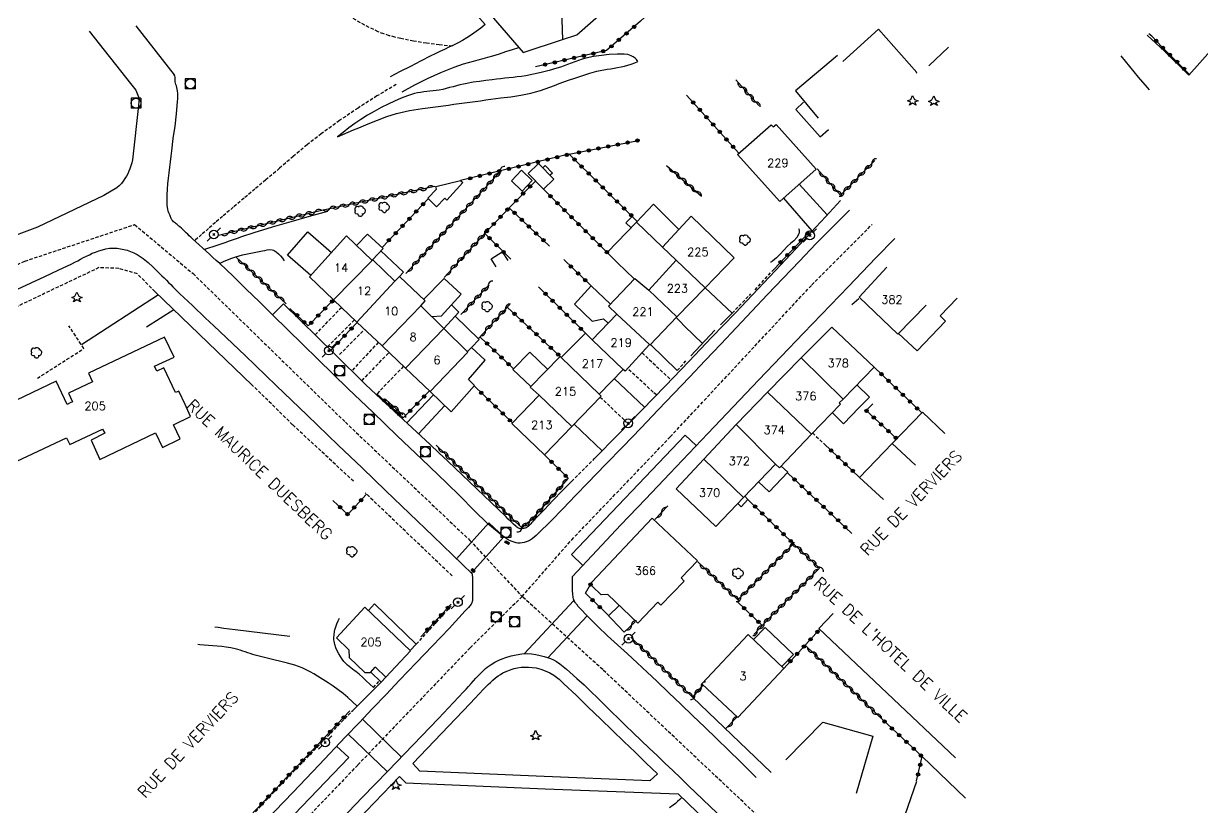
# Model space of a CAD drawing. Header units: millimetres. Extents: x 255999 to 257000, y 144000 to 145001.
# Drawn here: x 256120.5 to 256298.5, y 144764.5 to 144882.8 of the extents above; entities that cross this region are included whole.
import ezdxf
from ezdxf.enums import TextEntityAlignment as Align

# ---------------------------------------------------------------- set-up
doc = ezdxf.new("R2010")
doc.units = ezdxf.units.MM
doc.linetypes.add('DASHED', pattern=[0.75, 0.5, -0.25])
doc.layers.get('0').update_dxf_attribs({"linetype": 'CONTINUOUS'})
for name, color, linetype in [('W0001', 6, 'DASHED'), ('W0006', 2, 'CONTINUOUS'), ('W0008', 7, 'CONTINUOUS'), ('W0014', 7, 'CONTINUOUS'), ('W0017', 7, 'CONTINUOUS'), ('W0020', 2, 'CONTINUOUS'), ('W0021', 2, 'CONTINUOUS'), ('W0070', 7, 'DASHED'), ('W0071', 7, 'CONTINUOUS'), ('W0101', 7, 'CONTINUOUS'), ('W0104', 1, 'CONTINUOUS'), ('W0112', 1, 'DASHED'), ('W0211', 2, 'CONTINUOUS'), ('W0214', 2, 'CONTINUOUS'), ('W0300', 7, 'CONTINUOUS'), ('W0303', 7, 'CONTINUOUS'), ('W0310', 3, 'CONTINUOUS'), ('W0323', 7, 'CONTINUOUS'), ('W0330', 7, 'CONTINUOUS'), ('W0333', 7, 'CONTINUOUS'), ('W0401', 7, 'CONTINUOUS'), ('W0420', 7, 'CONTINUOUS'), ('W0473', 7, 'CONTINUOUS'), ('W0989', 7, 'CONTINUOUS'), ('W0991', 7, 'CONTINUOUS'), ('W1102', 7, 'CONTINUOUS')]:
    doc.layers.add(name, color=color, linetype=linetype)
doc.styles.get("Standard").update_dxf_attribs({"font": 'romans.shx', "width": 0.85})

# ---------------------------------------------------------------- blocks, each defined once
blk = doc.blocks.new('T300')
for p, q in [((-0.8, 0.51), (-0.86, 0.34)), ((-0.86, 0.34), (-0.86, 0.17)), ((-0.86, 0.17), (-0.74, 0.06)), ((-0.69, 0.63), (-0.8, 0.51)), ((-0.8, -0.06), (-0.74, 0.06)), ((-0.74, 0.06), (-0.69, 0.11)), ((-0.57, 0.69), (-0.69, 0.63)), ((-0.46, 0.69), (-0.57, 0.69)), ((-0.29, 0.63), (-0.46, 0.69)), ((-0.29, 0.63), (-0.17, 0.74)), ((-0.23, 0.57), (-0.29, 0.63)), ((-0.17, 0.74), (-0.06, 0.8)), ((-0.06, 0.8), (0.06, 0.8)), ((0.06, 0.8), (0.23, 0.74)), ((0.23, 0.74), (0.34, 0.63)), ((0.34, 0.63), (0.4, 0.51)), ((0.46, 0.46), (0.34, 0.46)), ((0.4, 0.51), (0.4, 0.46)), ((0.57, 0.4), (0.46, 0.46)), ((0.57, 0.4), (0.69, 0.29)), ((0.69, 0.29), (0.74, 0.17)), ((0.74, 0.06), (0.69, -0.17)), ((0.74, 0.17), (0.74, 0.06)), ((-0.8, -0.17), (-0.8, -0.06)), ((-0.8, -0.23), (-0.8, -0.17)), ((-0.74, -0.34), (-0.8, -0.23)), ((-0.69, -0.4), (-0.74, -0.34)), ((-0.51, -0.46), (-0.69, -0.4)), ((-0.4, -0.46), (-0.51, -0.46)), ((-0.4, -0.46), (-0.34, -0.46)), ((-0.34, -0.46), (-0.34, -0.4)), ((-0.34, -0.51), (-0.34, -0.46)), ((-0.29, -0.63), (-0.34, -0.51)), ((-0.17, -0.74), (-0.29, -0.63)), ((-0.06, -0.8), (-0.17, -0.74)), ((0.06, -0.8), (-0.06, -0.8)), ((0.17, -0.74), (0.06, -0.8)), ((0.23, -0.69), (0.17, -0.74)), ((0.29, -0.46), (0.23, -0.46)), ((0.29, -0.63), (0.23, -0.69)), ((0.46, -0.4), (0.29, -0.46)), ((0.34, -0.51), (0.29, -0.63)), ((0.34, -0.51), (0.34, -0.46)), ((0.57, -0.34), (0.46, -0.4)), ((0.63, -0.29), (0.57, -0.34)), ((0.69, -0.17), (0.63, -0.29))]:
    blk.add_line(p, q)
blk = doc.blocks.new('T303')
for p, q in [((-0.77, 0), (-0.28, 0.21)), ((-0.28, -0.21), (-0.77, 0)), ((-0.28, 0.21), (0, 0.83)), ((0, 0.83), (0.28, 0.21)), ((0.28, 0.21), (0.83, 0)), ((0.83, 0), (0.28, -0.21)), ((-0.49, -0.63), (-0.28, -0.21)), ((0, -0.35), (-0.49, -0.63)), ((0.56, -0.63), (0, -0.35)), ((0.28, -0.21), (0.56, -0.63))]:
    blk.add_line(p, q)
blk = doc.blocks.new('T473')
for p, q in [((-0.166667, 0.166667), (0.166667, -0.166667)), ((-0.166667, -0.166667), (0.166667, 0.166667)), ((0.500001, 0.500001), (1.000002, 1.000002)), ((-1.000002, -1.000002), (-0.500001, -0.500001))]:
    blk.add_line(p, q)
blk.add_ellipse((0, 0), major_axis=(0.471405, 0.471405), ratio=1, start_param=5.4977871438, end_param=11.780972451)
blk = doc.blocks.new('T420')
for p, q in [((0.75, 0.75), (-0.75, 0.75)), ((-0.75, 0.75), (-0.75, -0.75)), ((0.75, 0.75), (0.75, -0.75)), ((0.75, -0.75), (-0.75, -0.75))]:
    blk.add_line(p, q)
blk.add_ellipse((0, 0), major_axis=(-0.53, 0.53), ratio=1, start_param=3.926991, end_param=10.210176)
blk = doc.blocks.new('T401')
for p, q in [((-0.3, 0.3), (0, 0.3)), ((-0.3, -0.25), (-0.3, 0.3)), ((-0.3, 0.15), (0, 0.15)), ((-0.3, 0), (0, 0)), ((0, 0.3), (0, -0.25)), ((-0.3, -0.15), (0, -0.15)), ((-0.3, -0.25), (-0.3, -0.3)), ((-0.3, -0.3), (0, -0.3)), ((0, -0.3), (0, -0.25))]:
    blk.add_line(p, q)
blk = doc.blocks.new('t310o')
at = {"color": 0, "linetype": 'Continuous'}
for centre, start, end in [((-0.5, 0.38), 216.8699, 323.1304), ((0.5, -0.37), 36.8699, 143.1303)]:
    blk.add_arc(centre, 0.625, start, end, dxfattribs=at)
blk = doc.blocks.new('t323o')
at = {"color": 0, "linetype": 'Continuous'}
for radius in [0.25, 0.15]:
    blk.add_circle((0, 0), radius, dxfattribs=at)

msp = doc.modelspace()

# ---------------------------------------------------------------- linework, layer by layer
at = {"layer": 'W0001'}
for points in [[(256014, 144796.47), (256037.44, 144807.6), (256065.32, 144820.63), (256091.7, 144833.27), (256120.67, 144846.91), (256137.24, 144852.42)], [(256137.24, 144852.42), (256146.05, 144845.02), (256169.07, 144822.58), (256187.85, 144804.77), (256195.74, 144796.29)], [(256195.74, 144796.29), (256203.23, 144804.86), (256218.11, 144820.38), (256239.48, 144843.31), (256248.6, 144852.45)], [(256195.74, 144796.29), (256187.9, 144788.56), (256170.92, 144770.86), (256156.11, 144755.4), (256138.83, 144736.1), (256114.03, 144710.35), (256091.88, 144687.36), (256079.6, 144677.37), (256072.94, 144671)], [(256233.01, 144761.6), (256231.83, 144762.72), (256207.91, 144785.26), (256195.74, 144796.29)]]:
    msp.add_lwpolyline(points, dxfattribs=at)
at = {"layer": 'W0006'}
msp.add_lwpolyline([(256201.71, 144884.81), (256201.85, 144880.37), (256204.02, 144881.04), (256219.19, 144894.46), (256220.41, 144895.53)], dxfattribs=at)
at = {"layer": 'W0008'}
for points in [[(256130.38, 144881.62), (256136.63, 144873.73), (256137.42, 144872.69), (256137.9, 144871.47), (256137.75, 144869.93), (256136.97, 144862.64), (256136.9, 144862.18), (256136.81, 144861.73), (256136.68, 144861.28), (256136.53, 144860.84), (256136.37, 144860.46), (256136.2, 144860.08), (256135.99, 144859.72), (256135.77, 144859.36), (256135.51, 144858.99), (256135.24, 144858.62), (256134.92, 144858.28), (256134.55, 144857.99), (256132.58, 144856.81), (256122.59, 144852.05), (256119.34, 144850.82)], [(256137.4, 144882.42), (256143.22, 144875.03)], [(256158.05, 144838.8), (256156.08, 144840.75), (256154.1, 144842.69), (256152.1, 144844.62), (256150.08, 144846.53), (256149.57, 144847), (256149.06, 144847.47), (256148.54, 144847.94), (256148.03, 144848.41), (256147.51, 144848.88), (256146.99, 144849.35), (256146.47, 144849.82), (256145.96, 144850.29), (256145.72, 144850.51), (256145.48, 144850.74), (256145.25, 144850.96), (256145.01, 144851.19), (256144.77, 144851.41), (256144.54, 144851.64), (256144.3, 144851.86), (256144.05, 144852.08), (256143.92, 144852.19), (256143.79, 144852.3), (256143.66, 144852.41), (256143.52, 144852.52), (256143.39, 144852.63), (256143.26, 144852.74), (256143.13, 144852.85), (256143, 144852.97), (256142.96, 144853), (256142.93, 144853.04), (256142.89, 144853.08), (256142.86, 144853.12), (256142.8, 144853.23), (256142.75, 144853.35), (256142.7, 144853.47), (256142.66, 144853.58), (256142.54, 144853.87), (256142.42, 144854.17), (256142.31, 144854.46), (256142.24, 144854.77), (256142.16, 144855.31), (256142.13, 144855.85), (256142.13, 144856.39), (256142.15, 144856.92), (256142.19, 144857.76), (256142.25, 144858.59), (256142.33, 144859.42), (256142.43, 144860.25), (256142.53, 144861.08), (256142.64, 144861.9), (256142.74, 144862.73), (256142.84, 144863.56), (256143.07, 144865.42), (256143.34, 144867.28), (256143.57, 144869.15), (256143.73, 144871.02), (256143.74, 144871.42), (256143.75, 144871.81), (256143.74, 144872.2), (256143.71, 144872.6), (256143.66, 144872.85), (256143.61, 144873.1), (256143.54, 144873.34), (256143.45, 144873.58), (256143.39, 144873.76), (256143.37, 144873.94), (256143.36, 144874.12), (256143.36, 144874.3), (256143.36, 144874.48), (256143.34, 144874.67), (256143.3, 144874.85), (256143.22, 144875.03)]]:
    msp.add_lwpolyline(points, dxfattribs=at)
at = {"layer": 'W0014'}
for points in [[(256243.84, 144856.08), (256241.59, 144853.64), (256239.34, 144851.21), (256237.08, 144848.78), (256234.81, 144846.36), (256231.36, 144842.7), (256227.89, 144839.05), (256224.41, 144835.41), (256220.93, 144831.78), (256217.38, 144828.1), (256213.82, 144824.43), (256210.26, 144820.76), (256206.68, 144817.11)], [(256245.2, 144854.59), (256245.2, 144854.59), (256240.08, 144849.5), (256237.63, 144846.92), (256235.17, 144844.34), (256232.81, 144841.85), (256230.45, 144839.36), (256228.09, 144836.87), (256225.74, 144834.38), (256223.39, 144831.89), (256221.03, 144829.4), (256218.67, 144826.91), (256216.3, 144824.44), (256213.65, 144821.69), (256210.99, 144818.94), (256208.32, 144816.21), (256205.65, 144813.47), (256203.8, 144811.53), (256201.96, 144809.58), (256200.09, 144807.65), (256198.15, 144805.79), (256197.87, 144805.52), (256197.58, 144805.26), (256197.27, 144805.01), (256196.94, 144804.8), (256196.65, 144804.65), (256196.36, 144804.53), (256196.05, 144804.44), (256195.73, 144804.38), (256195.43, 144804.35), (256195.12, 144804.36), (256194.82, 144804.4), (256194.52, 144804.47), (256194.07, 144804.64), (256193.64, 144804.87), (256193.24, 144805.13), (256192.85, 144805.41), (256190.57, 144807.27), (256188.45, 144809.31), (256186.4, 144811.42), (256184.32, 144813.47), (256180.6, 144817.01), (256176.89, 144820.55), (256173.18, 144824.09), (256169.47, 144827.64)], [(256203.34, 144799.33), (256207, 144803.22), (256210.67, 144807.1), (256214.35, 144810.98), (256218.03, 144814.85), (256224.76, 144821.91), (256231.5, 144828.97), (256238.25, 144836.02), (256245, 144843.06), (256249.15, 144847.39), (256252.01, 144850.31)], [(256119.55, 144842.67), (256121.6, 144843.62), (256123.66, 144844.58), (256125.71, 144845.55), (256127.76, 144846.52), (256128.2, 144846.74), (256128.64, 144846.97), (256129.08, 144847.2), (256129.51, 144847.44), (256129.95, 144847.67), (256130.4, 144847.88), (256130.85, 144848.09), (256131.31, 144848.27), (256131.83, 144848.46), (256132.36, 144848.62), (256132.89, 144848.75), (256133.44, 144848.84), (256133.73, 144848.87), (256134.02, 144848.88), (256134.31, 144848.87), (256134.6, 144848.85), (256135.11, 144848.78), (256135.62, 144848.68), (256136.12, 144848.55), (256136.62, 144848.38), (256137.12, 144848.16), (256137.6, 144847.9), (256138.06, 144847.61), (256138.51, 144847.3), (256139.27, 144846.69), (256139.98, 144846.04), (256140.67, 144845.36), (256141.36, 144844.69), (256141.7, 144844.36), (256142.03, 144844.03), (256142.36, 144843.7), (256142.69, 144843.36), (256143.02, 144843.03), (256143.35, 144842.69), (256143.68, 144842.36), (256144.02, 144842.03), (256144.66, 144841.41), (256145.31, 144840.8), (256145.95, 144840.19), (256146.61, 144839.58), (256147.26, 144838.97), (256147.91, 144838.36), (256148.56, 144837.75), (256149.2, 144837.13), (256153.91, 144832.64), (256158.62, 144828.15), (256163.31, 144823.64), (256167.99, 144819.12)], [(256140.29, 144842.31), (256154.99, 144828.21)], [(256159.73, 144840.46), (256158.05, 144838.8)], [(256167.42, 144832.94), (256159.73, 144840.46)], [(256169.47, 144827.64), (256158.05, 144838.8)], [(256203.2, 144813.67), (256201.81, 144812.25), (256200.43, 144810.82), (256199.05, 144809.39), (256197.67, 144807.96), (256197.54, 144807.82), (256197.42, 144807.69), (256197.3, 144807.55), (256197.18, 144807.41), (256197.05, 144807.27), (256196.93, 144807.13), (256196.79, 144807), (256196.65, 144806.88), (256196.58, 144806.83), (256196.5, 144806.77), (256196.42, 144806.73), (256196.33, 144806.68), (256196.21, 144806.63), (256196.08, 144806.59), (256195.95, 144806.56), (256195.82, 144806.54), (256195.7, 144806.52), (256195.59, 144806.52), (256195.47, 144806.53), (256195.36, 144806.55), (256195.22, 144806.61), (256195.09, 144806.68), (256194.97, 144806.77), (256194.85, 144806.86), (256194.43, 144807.21), (256194.03, 144807.6), (256193.65, 144807.99), (256193.26, 144808.38), (256192.17, 144809.42), (256191.08, 144810.46), (256189.99, 144811.5), (256188.9, 144812.55), (256187.82, 144813.59), (256186.73, 144814.63), (256185.64, 144815.67), (256184.54, 144816.71), (256183.19, 144817.97), (256181.84, 144819.23), (256180.48, 144820.48), (256179.12, 144821.73), (256177.76, 144822.99), (256176.4, 144824.24), (256175.05, 144825.51), (256173.71, 144826.78), (256172.12, 144828.3), (256170.54, 144829.84), (256168.98, 144831.38), (256167.42, 144832.94)], [(256167.99, 144819.12), (256171.57, 144815.69), (256175.15, 144812.26), (256178.72, 144808.83), (256182.3, 144805.39), (256183.78, 144803.98), (256185.25, 144802.56), (256186.73, 144801.14), (256188.2, 144799.73)], [(256188.2, 144799.73), (256188.23, 144798.94), (256188.24, 144798.15), (256188.25, 144797.36), (256188.26, 144796.57), (256188.26, 144796.38), (256188.26, 144796.18), (256188.25, 144795.99), (256188.24, 144795.8), (256188.24, 144795.72), (256188.23, 144795.64), (256188.22, 144795.57), (256188.2, 144795.49), (256188.17, 144795.4), (256188.14, 144795.31), (256188.1, 144795.23), (256188.05, 144795.14), (256187.85, 144794.87), (256187.63, 144794.61), (256187.39, 144794.37), (256187.15, 144794.12), (256184.71, 144791.48), (256182.23, 144788.86), (256179.74, 144786.26), (256177.25, 144783.65), (256175.21, 144781.51), (256173.16, 144779.37), (256171.12, 144777.24), (256169.06, 144775.1)], [(256231.09, 144768.96), (256228.74, 144771.35), (256226.93, 144773.09), (256225.13, 144774.83), (256223.33, 144776.57), (256221.52, 144778.31), (256219.72, 144780.05), (256217.91, 144781.78), (256216.1, 144783.52), (256214.63, 144784.9), (256213.14, 144786.27), (256211.64, 144787.63), (256210.14, 144788.99), (256208.66, 144790.37), (256207.19, 144791.76), (256205.75, 144793.19), (256204.35, 144794.65), (256204.26, 144794.75), (256204.17, 144794.86), (256204.09, 144794.97), (256204, 144795.08), (256203.92, 144795.17), (256203.84, 144795.27), (256203.76, 144795.36), (256203.7, 144795.47), (256203.62, 144795.63), (256203.56, 144795.79), (256203.51, 144795.96), (256203.47, 144796.13), (256203.4, 144796.67), (256203.37, 144797.21), (256203.36, 144797.76), (256203.35, 144798.29), (256203.34, 144798.55), (256203.33, 144798.81), (256203.33, 144799.07), (256203.34, 144799.33)], [(256211.17, 144790.91), (256208.37, 144793.82)], [(256171.61, 144765.95), (256175.46, 144769.92), (256179.29, 144773.91), (256183.1, 144777.9), (256186.91, 144781.91), (256187.29, 144782.32), (256187.66, 144782.73), (256188.03, 144783.15), (256188.4, 144783.57), (256188.77, 144783.98), (256189.15, 144784.39), (256189.55, 144784.79), (256189.95, 144785.17), (256190.21, 144785.41), (256190.48, 144785.63), (256190.77, 144785.85), (256191.06, 144786.05), (256191.6, 144786.36), (256192.15, 144786.64), (256192.71, 144786.89), (256193.3, 144787.1), (256194.08, 144787.33), (256194.87, 144787.51), (256195.68, 144787.63), (256196.49, 144787.67), (256197.15, 144787.63), (256197.81, 144787.53), (256198.45, 144787.39), (256199.09, 144787.22), (256199.56, 144787.08), (256200.02, 144786.92), (256200.47, 144786.73), (256200.91, 144786.5), (256201.45, 144786.15), (256201.96, 144785.75), (256202.45, 144785.33), (256202.94, 144784.9), (256204.02, 144783.94), (256205.09, 144782.95), (256206.14, 144781.94), (256207.18, 144780.93), (256208.21, 144779.9), (256209.25, 144778.88), (256210.28, 144777.86), (256211.33, 144776.85), (256212.52, 144775.71), (256213.72, 144774.57), (256214.91, 144773.43), (256216.11, 144772.3), (256217.3, 144771.16), (256218.5, 144770.02), (256219.69, 144768.88), (256220.89, 144767.74), (256225.21, 144763.61)], [(256179.24, 144771.11), (256181.4, 144773.37), (256183.57, 144775.64), (256185.74, 144777.9), (256187.91, 144780.17), (256188.58, 144780.88), (256189.25, 144781.59), (256189.92, 144782.3), (256190.62, 144782.99), (256190.98, 144783.34), (256191.34, 144783.68), (256191.72, 144784.01), (256192.12, 144784.31), (256192.47, 144784.54), (256192.83, 144784.75), (256193.2, 144784.93), (256193.58, 144785.1), (256194.07, 144785.27), (256194.56, 144785.42), (256195.07, 144785.54), (256195.58, 144785.61), (256196.15, 144785.65), (256196.71, 144785.65), (256197.28, 144785.6), (256197.84, 144785.51), (256198.55, 144785.32), (256199.24, 144785.08), (256199.91, 144784.77), (256200.55, 144784.42), (256200.95, 144784.13), (256201.32, 144783.81), (256201.67, 144783.46), (256202.02, 144783.13), (256203.9, 144781.38), (256205.74, 144779.6), (256207.58, 144777.81), (256209.42, 144776.03), (256211.11, 144774.4), (256212.8, 144772.78), (256214.48, 144771.15), (256216.17, 144769.52)], [(256174.47, 144783.35), (256170.16, 144779.1)], [(256233.35, 144769.75), (256221.46, 144781.11)], [(256169.06, 144775.1), (256165.09, 144770.91), (256161.11, 144766.72), (256157.12, 144762.54), (256153.12, 144758.36), (256150.98, 144756.13), (256148.84, 144753.91), (256146.69, 144751.69), (256144.54, 144749.47)], [(256216.17, 144769.52), (256215.02, 144768.49), (256197.85, 144769.18), (256180.32, 144769.95), (256179.24, 144771.11)], [(256157.03, 144748.05), (256159.57, 144750.72), (256162.11, 144753.39), (256164.66, 144756.06), (256167.2, 144758.72), (256169.7, 144761.32), (256172.2, 144763.92), (256174.7, 144766.52), (256177.21, 144769.12)], [(256177.21, 144769.12), (256178.17, 144768.19), (256199.21, 144767.25), (256219.33, 144766.49)], [(256167.44, 144761.61), (256171.61, 144765.95)], [(256219.33, 144766.49), (256227.93, 144758.22), (256232.18, 144754.08)]]:
    msp.add_lwpolyline(points, dxfattribs=at)
at = {"layer": 'W0017'}
for points in [[(256290.14, 144881.02), (256292.72, 144878.6), (256296.43, 144874.99), (256302.2, 144881.45)], [(256286.12, 144877.87), (256287.43, 144876.27), (256288.76, 144874.68), (256290.1, 144873.11), (256290.4, 144872.77)], [(256237.59, 144858.51), (256241.8, 144853.89)], [(256239.54, 144851.46), (256235.24, 144856.42)], [(256166.38, 144854.4), (256163.58, 144853.65), (256160.8, 144852.86), (256158.02, 144852.04), (256155.25, 144851.19), (256154.62, 144850.98), (256153.99, 144850.77), (256153.37, 144850.56), (256152.74, 144850.34), (256152.12, 144850.12), (256151.5, 144849.9), (256150.87, 144849.68), (256150.25, 144849.47), (256149.63, 144849.26), (256149.02, 144849.05), (256148.41, 144848.84), (256147.79, 144848.64)], [(256150.07, 144846.54), (256150.66, 144846.84), (256151.27, 144847.1), (256151.89, 144847.34), (256152.52, 144847.55), (256153.51, 144847.84), (256154.52, 144848.06), (256155.54, 144848.26), (256156.56, 144848.44), (256156.91, 144848.51), (256157.27, 144848.59), (256157.64, 144848.64), (256158.02, 144848.62), (256158.18, 144848.58), (256158.33, 144848.51), (256158.47, 144848.42), (256158.6, 144848.33), (256158.95, 144848.03), (256159.27, 144847.71), (256159.56, 144847.35), (256159.82, 144846.97)], [(256140.82, 144841.8), (256129.22, 144834.26)], [(256143.14, 144839.58), (256139.02, 144836.95)], [(256214.2, 144824.85), (256209.65, 144829.18)], [(256182.38, 144826.72), (256178.29, 144822.47)], [(256180.08, 144820.84), (256184.05, 144825.11)], [(256207.82, 144818.28), (256203.58, 144822.3)], [(256208.79, 144793.39), (256210.38, 144794.95)], [(256173.28, 144782.55), (256172.76, 144783.07), (256172.22, 144783.58), (256171.68, 144784.07), (256171.13, 144784.56), (256170.88, 144784.76), (256170.63, 144784.96), (256170.38, 144785.15), (256170.12, 144785.33), (256169.86, 144785.52), (256169.61, 144785.72), (256169.37, 144785.93), (256169.14, 144786.16), (256168.84, 144786.5), (256168.56, 144786.86), (256168.3, 144787.23), (256168.07, 144787.63), (256167.83, 144788.08), (256167.62, 144788.56), (256167.46, 144789.05), (256167.35, 144789.56), (256167.33, 144789.77), (256167.32, 144789.99), (256167.32, 144790.21), (256167.34, 144790.42), (256167.36, 144790.64), (256167.39, 144790.85), (256167.43, 144791.06), (256167.48, 144791.27), (256167.61, 144791.73), (256167.77, 144792.18), (256167.96, 144792.61), (256168.18, 144793.03)], [(256149.36, 144791.72), (256149.86, 144791.65), (256150.71, 144791.52), (256151.57, 144791.4), (256152.42, 144791.29), (256154.48, 144791.04), (256156.55, 144790.8), (256158.61, 144790.56), (256160.67, 144790.33)], [(256149.71, 144788.8), (256147.08, 144789.02), (256146.79, 144789.04)], [(256170.82, 144779.75), (256170.14, 144780.4), (256169.44, 144781.03), (256168.72, 144781.64), (256167.97, 144782.22), (256167.22, 144782.77), (256166.45, 144783.28), (256165.67, 144783.78), (256164.87, 144784.26), (256164.3, 144784.6), (256163.73, 144784.93), (256163.15, 144785.25), (256162.54, 144785.53), (256162, 144785.74), (256161.44, 144785.92), (256160.87, 144786.08), (256160.31, 144786.24), (256159.7, 144786.4), (256159.09, 144786.55), (256158.48, 144786.7), (256157.87, 144786.84), (256157.26, 144786.98), (256156.65, 144787.12), (256156.05, 144787.28), (256155.44, 144787.44), (256155.06, 144787.55), (256154.69, 144787.67), (256154.31, 144787.8), (256153.94, 144787.93), (256153.57, 144788.06), (256153.19, 144788.18), (256152.81, 144788.29), (256152.43, 144788.39), (256151.76, 144788.53), (256151.08, 144788.65), (256150.4, 144788.74), (256149.71, 144788.8)], [(256262.71, 144765.88), (256256.14, 144772.13)]]:
    msp.add_lwpolyline(points, dxfattribs=at)
at = {"layer": 'W0020'}
for points in [[(256188.08, 144799.85), (256192.96, 144805.31), (256190.72, 144807.41), (256185.84, 144802)], [(256203.57, 144795.69), (256196.04, 144787.66)], [(256199.62, 144787.06), (256205.57, 144793.4)], [(256177.48, 144772.08), (256171.62, 144777.78)], [(256169.46, 144775.52), (256175.38, 144769.88)]]:
    msp.add_lwpolyline(points, dxfattribs=at)
at = {"layer": 'W0021'}
for points in [[(256204.9, 144800.98), (256203.2, 144802.64), (256220.38, 144820.62), (256222.03, 144819.07)], [(256142.14, 144746.35), (256143.64, 144744.96), (256169.59, 144772), (256167.74, 144773.72)]]:
    msp.add_lwpolyline(points, dxfattribs=at)
at = {"layer": 'W0070'}
for points in [[(256185.21, 144879.34), (256183.24, 144879.53), (256181.29, 144879.79), (256179.34, 144880.12), (256177.41, 144880.51), (256176.54, 144880.71), (256175.68, 144880.93), (256174.84, 144881.2), (256174.01, 144881.52), (256171.97, 144882.51), (256170.01, 144883.65)], [(256176.73, 144873.56), (256173.83, 144871.83), (256170.97, 144870.01), (256168.17, 144868.11), (256165.42, 144866.13), (256163.27, 144864.46), (256161.18, 144862.7), (256159.12, 144860.91), (256157.04, 144859.15), (256155.41, 144857.78), (256153.77, 144856.41), (256152.13, 144855.03), (256150.51, 144853.65), (256149.44, 144852.74), (256148.39, 144851.83), (256147.34, 144850.91), (256146.29, 144849.99)]]:
    msp.add_lwpolyline(points, dxfattribs=at)
at = {"layer": 'W0071'}
for points in [[(256190.14, 144882.62), (256189.49, 144882.07), (256188.81, 144881.54), (256188.12, 144881.05), (256187.4, 144880.59), (256186.74, 144880.2), (256186.07, 144879.84), (256185.39, 144879.5), (256184.7, 144879.18), (256184.01, 144878.86), (256183.32, 144878.54), (256182.63, 144878.21), (256181.95, 144877.88), (256180.41, 144877.09), (256178.87, 144876.3), (256177.33, 144875.51), (256175.8, 144874.7)], [(256177.64, 144872.45), (256179.54, 144873.5), (256181.48, 144874.48), (256183.46, 144875.37), (256185.47, 144876.19), (256186.19, 144876.45), (256186.91, 144876.68), (256187.65, 144876.89), (256188.38, 144877.09), (256189.12, 144877.29), (256189.85, 144877.48), (256190.58, 144877.69), (256191.31, 144877.9), (256192.31, 144878.21), (256193.3, 144878.52), (256194.29, 144878.84), (256195.27, 144879.16)], [(256219.85, 144765.98), (256219.54, 144765.66), (256219.22, 144765.36), (256218.88, 144765.06), (256218.53, 144764.79), (256217.98, 144764.39)]]:
    msp.add_lwpolyline(points, dxfattribs=at)
at = {"layer": 'W0101'}
for points in [[(256249.55, 144881.91), (256244.17, 144877.02)], [(256255.25, 144875.29), (256255.33, 144875.36), (256249.55, 144881.91)], [(256257.13, 144876.39), (256260.13, 144879.2)], [(256243.34, 144877.92), (256237, 144872.59), (256240.43, 144868.47)], [(256216.94, 144849.03), (256221.28, 144853.68), (256227.74, 144847.41)], [(256173.09, 144847.02), (256169.25, 144850.72), (256163.64, 144844.56), (256167.27, 144841.07)], [(256219, 144847.05), (256216.94, 144849.03)], [(256227.74, 144847.41), (256223.37, 144842.89)], [(256176.54, 144843.87), (256173.19, 144847.12), (256173.09, 144847.02)], [(256214.86, 144842.5), (256219, 144847.05)], [(256246.62, 144841.48), (256250.82, 144845.97)], [(256180.43, 144840.18), (256180.44, 144840.18), (256181.1, 144840.89), (256177.21, 144844.61), (256176.54, 144843.87)], [(256210.04, 144838.92), (256208.8, 144840.11), (256212.75, 144844.3), (256214.86, 144842.5)], [(256223.37, 144842.89), (256219.11, 144838.5), (256219.1, 144838.5)], [(256167.27, 144841.07), (256170.78, 144837.71)], [(256183.93, 144836.74), (256180.43, 144840.18)], [(256246.62, 144841.48), (256252.45, 144835.86), (256256.73, 144840.28)], [(256206.32, 144835.02), (256210.04, 144838.92)], [(256219.1, 144838.5), (256215.04, 144834.24), (256214.99, 144834.3)], [(256170.78, 144837.71), (256174.59, 144834.11)], [(256178.16, 144830.73), (256181.86, 144827.23), (256187.57, 144833.16), (256183.93, 144836.74)], [(256242.52, 144836.95), (256237.9, 144832.29), (256237.9, 144832.29)], [(256242.52, 144836.95), (256248.91, 144830.91), (256244.2, 144826.09)], [(256115.12, 144814.69), (256126.95, 144820.22), (256127.43, 144819.22), (256132.41, 144821.57), (256132.76, 144820.95), (256130.67, 144819.9), (256132, 144816.97), (256140.39, 144820.98), (256141.43, 144818.76), (256144.11, 144820.07), (256143.12, 144822.21), (256145.68, 144823.45), (256144.87, 144825.27), (256143.93, 144827.3), (256143.4, 144827.06), (256141.64, 144830.78), (256140.6, 144830.29), (256140.23, 144831.06), (256143.2, 144832.41), (256141.77, 144835.42), (256130.26, 144830.02), (256130.89, 144828.7), (256127.26, 144826.98), (256127.87, 144825.69), (256127.51, 144825.5), (256127.06, 144825.28), (256125.37, 144828.78), (256112, 144822.39)], [(256201.64, 144832.37), (256205.3, 144836.04), (256206.32, 144835.02)], [(256174.59, 144834.11), (256178.16, 144830.73)], [(256214.99, 144834.3), (256211.28, 144830.31), (256211, 144830.57)], [(256198.31, 144826.7), (256196.98, 144827.89), (256201.48, 144832.53), (256201.64, 144832.37)], [(256237.9, 144832.29), (256232.78, 144827.14), (256232.78, 144827.14)], [(256211, 144830.57), (256207.36, 144826.81)], [(256203.27, 144821.97), (256199.13, 144817.67), (256194.2, 144822.38), (256198.31, 144826.7)], [(256207.36, 144826.81), (256207.66, 144826.54), (256203.27, 144821.97)], [(256232.78, 144827.14), (256232.78, 144827.14), (256228.06, 144822.23)], [(256244.2, 144826.09), (256243.62, 144825.52), (256243.8, 144825.33), (256239.43, 144820.79)], [(256228.06, 144822.23), (256228.05, 144822.23), (256228.06, 144822.23), (256223.2, 144817.04)], [(256239.43, 144820.79), (256234.63, 144815.72), (256234.02, 144816.28)], [(256223.2, 144817.04), (256223.2, 144817.04), (256223.2, 144817.04), (256219, 144812.56)], [(256234.02, 144816.28), (256229.18, 144811.24)], [(256229.18, 144811.24), (256224.98, 144806.86), (256219, 144812.56)], [(256215.37, 144808.14), (256206.28, 144798.45)], [(256215.37, 144808.14), (256222.22, 144801.69), (256219.74, 144799.1), (256220.22, 144798.59), (256216.68, 144794.99), (256216.23, 144795.44), (256213.2, 144792.27), (256208.68, 144796.58), (256207.69, 144796.54), (256206.32, 144797.85), (256206.28, 144798.45)], [(256178.89, 144788.08), (256172.01, 144794.7), (256167.71, 144790.06), (256169.58, 144788.23), (256169.61, 144787.1), (256172, 144784.82), (256172.86, 144784.85), (256173.58, 144785.63), (256173.59, 144785.64), (256175.15, 144784.14)], [(256178.89, 144788.08), (256175.15, 144784.14)], [(256235.54, 144771.66), (256241.17, 144777.33), (256248.7, 144775.21), (256246.2, 144766.59)]]:
    msp.add_lwpolyline(points, dxfattribs=at)
for points in [[(256234.09, 144867.54), (256240.14, 144860.78), (256234.67, 144855.92), (256228.28, 144863.01), (256233.33, 144867.49), (256233.66, 144867.16)], [(256235.24, 144785.43), (256228.3, 144778.02), (256222.88, 144783.1), (256229.89, 144790.56)]]:
    msp.add_lwpolyline(points, close=True, dxfattribs=at)
at = {"layer": 'W0104'}
for points in [[(256238.22, 144870.89), (256237.07, 144869.81), (256240.74, 144865.66), (256241.98, 144866.78)], [(256198.89, 144860.97), (256199.24, 144861.32), (256200.31, 144860.2), (256199.97, 144859.86)], [(256219.42, 144851.69), (256215.56, 144855.49), (256213.03, 144852.79), (256216.94, 144849.03)], [(256213.03, 144852.79), (256208.59, 144848.22), (256210.17, 144846.67), (256212.67, 144844.21)], [(256212.38, 144853.65), (256211.42, 144852.68), (256212.21, 144851.94)], [(256212.38, 144853.65), (256213.12, 144852.89)], [(256163.82, 144844.76), (256160.33, 144847.82), (256163.4, 144851.34), (256166.95, 144848.19)], [(256174.75, 144848.82), (256172.38, 144850.99), (256170.76, 144849.27)], [(256174.75, 144848.82), (256173.15, 144847.09)], [(256174.42, 144848.46), (256177.81, 144845.23), (256177.21, 144844.61)], [(256191.85, 144846.03), (256191.07, 144847.27), (256192.74, 144848.32), (256193.58, 144846.98)], [(256180.86, 144841.12), (256183.98, 144844.29), (256186.54, 144841.9), (256183.53, 144838.61), (256182.15, 144838.49)], [(256209.07, 144840.39), (256206.18, 144843.17), (256203.63, 144840.42), (256206.32, 144837.84), (256208.05, 144838.18), (256208.74, 144837.55)], [(256183.93, 144836.74), (256186.2, 144839.2), (256185.07, 144840.3)], [(256252.56, 144835.97), (256255.37, 144833.36), (256259.67, 144837.83), (256258.85, 144838.64), (256261.42, 144841.3)], [(256185.63, 144838.58), (256189.26, 144835.08), (256188.09, 144833.88)], [(256174.59, 144834.11), (256174.59, 144834.11)], [(256181.86, 144827.23), (256185.03, 144824.18), (256188.54, 144828.13), (256187.63, 144829.05), (256190.17, 144831.97), (256188.09, 144833.88), (256187.48, 144833.25)], [(256197.07, 144827.99), (256194.32, 144830.57), (256196.91, 144833.18), (256199.6, 144830.59)], [(256242.57, 144824.05), (256244.29, 144822.36), (256246.63, 144824.82), (256246.64, 144824.82), (256248.21, 144826.39), (256246.28, 144828.23)], [(256256.19, 144824.1), (256251.62, 144819.38)], [(256256.19, 144824.1), (256259.58, 144820.88)], [(256250.31, 144810.93), (256246.69, 144814.25), (256251.62, 144819.38), (256255.14, 144816.12)], [(256234.86, 144815.96), (256235.86, 144815.05), (256233.07, 144812.09), (256231.45, 144813.6)], [(256229.36, 144811.42), (256229.83, 144810.91), (256228.82, 144809.84), (256228.29, 144810.31)], [(256173.47, 144795.18), (256172.55, 144794.18)], [(256173.47, 144795.18), (256179.77, 144789.08), (256178.84, 144788.13)], [(256242.69, 144793.71), (256240.57, 144791.49), (256261.17, 144771.96)], [(256232.43, 144791.61), (256230.66, 144789.82)], [(256232.43, 144791.61), (256236.72, 144787.52), (256234.95, 144785.71)], [(256172.88, 144784.87), (256174.47, 144783.35), (256175.15, 144784.14)], [(256251.83, 144758.29), (256255.35, 144768.43)]]:
    msp.add_lwpolyline(points, dxfattribs=at)
for points in [[(256198.22, 144861.66), (256200.52, 144859.29), (256198.95, 144857.75), (256196.64, 144860.12), (256198.22, 144861.66)], [(256195.64, 144860.63), (256197.28, 144859.07), (256195.77, 144857.47), (256194.12, 144859.03)], [(256186.78, 144858.77), (256184.38, 144856.12), (256184.09, 144856.41), (256182.8, 144855.11), (256181.49, 144856.39), (256182.82, 144857.76), (256182.72, 144858.19), (256186.46, 144859.05)]]:
    msp.add_lwpolyline(points, close=True, dxfattribs=at)
at = {"layer": 'W0112'}
for points in [[(256140.29, 144842.31), (256137.66, 144844.98), (256134.84, 144845.8), (256131.83, 144845.92), (256112.52, 144836.74), (256084.97, 144823.73), (256063.76, 144813.73), (256048.9, 144806.53), (256040.13, 144802.51), (256014, 144790.16)], [(256230.91, 144842.55), (256233.73, 144845.65)], [(256227.44, 144839.05), (256230.29, 144841.96)], [(256164.51, 144835.79), (256168.47, 144839.93)], [(256122.55, 144829.23), (256129.57, 144833.72), (256127.31, 144837.16)], [(256170.43, 144838.04), (256166.36, 144833.97)], [(256168.19, 144832.8), (256171.95, 144836.61)], [(256174.03, 144834.65), (256170.04, 144830.37)], [(256171.57, 144828.87), (256175.64, 144833.11)], [(256213.86, 144833.08), (256218.21, 144828.98)], [(256219.17, 144830.39), (256220.47, 144831.84)], [(256177.84, 144831.03), (256173.83, 144826.89)], [(256215.53, 144827.15), (256211.64, 144830.71)], [(256161.09, 144822.22), (256154.99, 144828.21)], [(256207.53, 144826.4), (256211.52, 144822.57)], [(256216.01, 144826.71), (256215.53, 144827.15)], [(256170.29, 144813.68), (256161.09, 144822.22)], [(256239.6, 144820.97), (256241.31, 144819.37)], [(256203.2, 144813.67), (256206.68, 144817.11)], [(256185.17, 144799.41), (256172.03, 144811.95)], [(256179.77, 144789.08), (256185.03, 144794.85)], [(256173.28, 144782.55), (256174.22, 144783.59)], [(256158.01, 144766.53), (256170.16, 144779.1)], [(256148.33, 144756.12), (256158.01, 144766.53)]]:
    msp.add_lwpolyline(points, dxfattribs=at)
at = {"layer": 'W0211'}
for points in [[(256213.24, 144877.04), (256213.03, 144877.31), (256212.79, 144877.55), (256212.52, 144877.75), (256212.22, 144877.9), (256211.7, 144878.07), (256211.16, 144878.13), (256210.62, 144878.14), (256210.1, 144878.13), (256208.9, 144878.08), (256207.71, 144877.96), (256206.53, 144877.77), (256205.36, 144877.52), (256204.8, 144877.37), (256204.24, 144877.2), (256203.7, 144877), (256203.15, 144876.79), (256202.62, 144876.58), (256202.08, 144876.37), (256201.53, 144876.18), (256200.98, 144876.01), (256199.81, 144875.68), (256198.64, 144875.39), (256197.46, 144875.12), (256196.28, 144874.89), (256195.65, 144874.79), (256195.02, 144874.7), (256194.39, 144874.63), (256193.75, 144874.56), (256193.12, 144874.5), (256192.49, 144874.43), (256191.86, 144874.36), (256191.23, 144874.28), (256190.27, 144874.16), (256189.32, 144874.03), (256188.37, 144873.89), (256187.42, 144873.72), (256186.89, 144873.61), (256186.36, 144873.49), (256185.84, 144873.36), (256185.32, 144873.22), (256184.8, 144873.09), (256184.28, 144872.96), (256183.75, 144872.83), (256183.23, 144872.73), (256182.76, 144872.65), (256182.29, 144872.59), (256181.82, 144872.53), (256181.36, 144872.49), (256180.89, 144872.43), (256180.42, 144872.37), (256179.95, 144872.29), (256179.49, 144872.18), (256178.46, 144871.86), (256177.46, 144871.48), (256176.48, 144871.05), (256175.51, 144870.59), (256174.45, 144870.07), (256173.42, 144869.5), (256172.4, 144868.91), (256171.4, 144868.28), (256170.49, 144867.66), (256169.6, 144867.02), (256168.73, 144866.34), (256167.89, 144865.64)], [(256237.5, 144851.82), (256237.57, 144851.63), (256237.6, 144851.44), (256237.6, 144851.24), (256237.55, 144851.05), (256237.23, 144850.46), (256236.76, 144849.97), (256236.25, 144849.55), (256235.79, 144849.14), (256235.26, 144848.56), (256234.73, 144847.96), (256234.16, 144847.4), (256233.54, 144846.89), (256233.47, 144846.85), (256233.4, 144846.81), (256233.32, 144846.77), (256233.24, 144846.75)]]:
    msp.add_lwpolyline(points, dxfattribs=at)
at = {"layer": 'W0214'}
msp.add_lwpolyline([(256167.89, 144865.64), (256168.69, 144866), (256169.49, 144866.36), (256170.3, 144866.7), (256171.11, 144867.03), (256172.51, 144867.61), (256173.91, 144868.19), (256175.33, 144868.74), (256176.78, 144869.18), (256178.72, 144869.62), (256180.69, 144869.93), (256182.67, 144870.18), (256184.64, 144870.45), (256185.44, 144870.57), (256186.24, 144870.69), (256187.04, 144870.8), (256187.84, 144870.91), (256188.64, 144871.01), (256189.44, 144871.12), (256190.24, 144871.23), (256191.04, 144871.35), (256192.54, 144871.54), (256194.05, 144871.72), (256195.55, 144871.93), (256197.04, 144872.23), (256197.77, 144872.43), (256198.5, 144872.65), (256199.21, 144872.9), (256199.93, 144873.16), (256200.63, 144873.43), (256201.34, 144873.69), (256202.05, 144873.95), (256202.77, 144874.2), (256203.83, 144874.56), (256204.89, 144874.93), (256205.96, 144875.28), (256207.04, 144875.58), (256207.55, 144875.69), (256208.07, 144875.79), (256208.6, 144875.87), (256209.12, 144875.95), (256209.64, 144876.02), (256210.16, 144876.11), (256210.68, 144876.21), (256211.2, 144876.33), (256211.72, 144876.48), (256212.23, 144876.65), (256212.74, 144876.83), (256213.24, 144877.04)], dxfattribs=at)
at = {"layer": 'W0310'}
for points in [[(256231.49, 144870.4), (256228, 144874.25)], [(256249.02, 144862.11), (256243.81, 144856.88), (256240.3, 144860.81)], [(256178.18, 144845.02), (256192.53, 144860.52)], [(256217.55, 144861.35), (256222.82, 144856.72)], [(256182.54, 144858.17), (256165.23, 144854.52)], [(256165.23, 144854.52), (256149.89, 144850.76)], [(256190.09, 144851.09), (256183.95, 144844.46)], [(256152.52, 144847.55), (256160.11, 144840.45)], [(256190.79, 144843.33), (256186.47, 144838.86)], [(256189.19, 144835.29), (256193.89, 144840.38)], [(256246.56, 144841.23), (256245.53, 144840.29)], [(256177.73, 144823.73), (256175.22, 144825.96)], [(256202.69, 144814.14), (256197.1, 144807.81), (256195.68, 144806.66), (256182.76, 144819.14)], [(256217.75, 144810), (256215.79, 144807.91)], [(256230.75, 144790.57), (256233.04, 144793.01), (256240.65, 144800.59), (256236.73, 144804.26), (256228.33, 144795.79), (256222.25, 144801.55)], [(256211.17, 144790.91), (256212.83, 144792.45)], [(256223.04, 144782.92), (256221.46, 144781.11), (256212.16, 144790.14)], [(256238.47, 144788.93), (256249.39, 144778.44)], [(256226.47, 144776.32), (256228.12, 144778.01)]]:
    msp.add_lwpolyline(points, dxfattribs=at)
at = {"layer": 'W0323'}
for points in [[(256222.61, 144891.51), (256213.63, 144883.1), (256208.49, 144878.68), (256197.75, 144876.24)], [(256296.52, 144875.09), (256292.33, 144879.24), (256290.84, 144880.84), (256290.39, 144881.2)], [(256228.48, 144863.19), (256220.57, 144871.97)], [(256202.85, 144863.03), (256213.5, 144865.16)], [(256212.38, 144853.65), (256202.85, 144863.03), (256186.46, 144859.05)], [(256193.8, 144854.96), (256197.75, 144858.98)], [(256181.57, 144856.31), (256174.6, 144848.96)], [(256208.59, 144848.22), (256198.95, 144857.75)], [(256194.02, 144847.2), (256190.09, 144851.09), (256193.8, 144854.96), (256199.89, 144849.15)], [(256233.73, 144845.65), (256238.92, 144851.14)], [(256202.02, 144847.13), (256206.18, 144843.17)], [(256205.3, 144836.04), (256198.22, 144843.04)], [(256167.27, 144841.07), (256163.43, 144837.12), (256160.68, 144839.78)], [(256193.51, 144839.97), (256201.48, 144832.53)], [(256170.86, 144837.63), (256166.86, 144833.48)], [(256189.37, 144835.49), (256194.42, 144830.67)], [(256256.09, 144823.99), (256248.91, 144830.91)], [(256194.3, 144822.48), (256188.51, 144828.09)], [(256177.8, 144823.24), (256173.83, 144826.89)], [(256177.8, 144823.24), (256181.77, 144827.31)], [(256252.31, 144820.09), (256247.7, 144824.36), (256248.7, 144825.39)], [(256241.31, 144819.37), (256246.69, 144814.25)], [(256199.13, 144817.67), (256202.69, 144814.14)], [(256235.8, 144814.98), (256245.54, 144805.82)], [(256172.26, 144811.72), (256169.42, 144808.69), (256167.17, 144810.78)], [(256229.83, 144810.91), (256236.73, 144804.26)], [(256240.65, 144800.59), (256240.66, 144800.58)], [(256205.32, 144796.8), (256206.28, 144798.45)], [(256205.32, 144796.8), (256208.37, 144793.82)], [(256228.16, 144795.57), (256232, 144791.91)], [(256185.04, 144795.13), (256180.43, 144790.2)], [(256235.24, 144785.43), (256240.71, 144791.35)], [(256169.73, 144779.03), (256148.13, 144756.32)], [(256255.3, 144768.46), (256256.14, 144772.13), (256249.39, 144778.44)]]:
    msp.add_lwpolyline(points, dxfattribs=at)
at = {"layer": 'W0330'}
for points in [[(256227.44, 144839.05), (256223.37, 144842.89)], [(256222.97, 144834.5), (256220.31, 144837.03), (256219.57, 144837.85), (256219.02, 144838.41)], [(256219.17, 144830.39), (256215.13, 144834.33)]]:
    msp.add_lwpolyline(points, dxfattribs=at)
at = {"layer": 'W0333'}
for points in [[(256190.14, 144882.62), (256186.15, 144887.19)], [(256190.09, 144885.1), (256195.27, 144879.16), (256195.9, 144878.4), (256201.85, 144880.37)], [(256225.71, 144837.28), (256227.44, 144839.05)], [(256221.23, 144832.63), (256224.82, 144836.48)]]:
    msp.add_lwpolyline(points, dxfattribs=at)
at = {"layer": 'W1102'}
for points in [[(256173.09, 144847.02), (256167.27, 144841.07)], [(256219, 144847.05), (256223.37, 144842.89)], [(256176.54, 144843.87), (256170.78, 144837.71)], [(256219.1, 144838.5), (256214.86, 144842.5)], [(256180.43, 144840.18), (256174.59, 144834.11)], [(256210.04, 144838.92), (256214.99, 144834.3)], [(256178.16, 144830.73), (256183.93, 144836.74)], [(256206.32, 144835.02), (256211, 144830.57)], [(256201.64, 144832.37), (256207.36, 144826.81)], [(256237.9, 144832.29), (256244.2, 144826.09)], [(256198.31, 144826.7), (256203.27, 144821.97)], [(256232.78, 144827.14), (256239.43, 144820.79)], [(256228.06, 144822.23), (256234.02, 144816.28)], [(256229.18, 144811.24), (256223.2, 144817.04)]]:
    msp.add_lwpolyline(points, dxfattribs=at)

# ---------------------------------------------------------------- block references
at = {"layer": 'W0300'}
for p in [(256171.33, 144854.45), (256174.95, 144855.01), (256229.42, 144850.08), (256190.5, 144840.03), (256122.45, 144833.07), (256170.07, 144803.05), (256228.38, 144799.75)]:
    msp.add_blockref('T300', p, dxfattribs=at)
at = {"layer": 'W0303'}
for p in [(256254.7, 144871.09), (256257.89, 144871.02), (256128.51, 144841.41), (256197.77, 144775.28), (256176.66, 144767.81)]:
    msp.add_blockref('T303', p, dxfattribs=at)
at = {"layer": 'W0310'}
for p, rotation in [((256229, 144873.14), 132.1716905310861), ((256230.01, 144872.03), 132.1716905310861), ((256231.02, 144870.92), 132.1716905310861), ((256247.5, 144860.59), 225.1317394410174), ((256248.56, 144861.65), 225.1317394410174), ((256191.42, 144859.33), 47.2109238627217), ((256192.44, 144860.43), 47.2109238627217), ((256218.68, 144860.36), 318.6595832084226), ((256219.81, 144859.37), 318.6595832084226), ((256241.3, 144859.69), 131.7553778587282), ((256246.44, 144859.52), 225.1317394410174), ((256179.9, 144857.61), 191.9070065665871), ((256181.37, 144857.92), 191.9070065665871), ((256189.39, 144857.12), 47.2109238627217), ((256190.41, 144858.22), 47.2109238627217), ((256220.93, 144858.38), 318.6595832084226), ((256222.06, 144857.39), 318.6595832084226), ((256242.3, 144858.58), 131.7553778587282), ((256243.3, 144857.46), 131.7553778587282), ((256244.33, 144857.4), 225.1317394410174), ((256245.38, 144858.46), 225.1317394410174), ((256171.1, 144855.75), 191.9070065665871), ((256172.56, 144856.06), 191.9070065665871), ((256174.03, 144856.37), 191.9070065665871), ((256175.5, 144856.68), 191.9070065665871), ((256176.97, 144856.99), 191.9070065665871), ((256178.44, 144857.3), 191.9070065665871), ((256188.37, 144856.02), 47.2109238627217), ((256163.01, 144853.97), 193.75538836896), ((256164.46, 144854.33), 193.75538836896), ((256166.69, 144854.83), 191.9070065665871), ((256168.16, 144855.13), 191.9070065665871), ((256169.63, 144855.44), 191.9070065665871), ((256186.33, 144853.82), 47.2109238627217), ((256187.35, 144854.92), 47.2109238627217), ((256155.72, 144852.19), 193.75538836896), ((256157.18, 144852.55), 193.75538836896), ((256158.64, 144852.9), 193.75538836896), ((256160.09, 144853.26), 193.75538836896), ((256161.55, 144853.62), 193.75538836896), ((256184.29, 144851.62), 47.2109238627217), ((256185.31, 144852.72), 47.2109238627217), ((256151.35, 144851.12), 193.75538836896), ((256152.81, 144851.48), 193.75538836896), ((256154.27, 144851.83), 193.75538836896), ((256183.27, 144850.52), 47.2109238627217), ((256189.05, 144849.97), 227.190524854044), ((256190.07, 144851.07), 227.190524854044), ((256181.23, 144848.32), 47.2109238627217), ((256182.25, 144849.42), 47.2109238627217), ((256188.03, 144848.87), 227.190524854044), ((256153.61, 144846.53), 316.9171997387084), ((256180.22, 144847.22), 47.2109238627217), ((256185.99, 144846.67), 227.190524854044), ((256187.01, 144847.77), 227.190524854044), ((256154.71, 144845.51), 316.9171997387084), ((256179.2, 144846.12), 47.2109238627217), ((256184.97, 144845.57), 227.190524854044), ((256155.8, 144844.48), 316.9171997387084), ((256156.9, 144843.46), 316.9171997387084), ((256190.64, 144843.18), 226.0801938575548), ((256157.99, 144842.43), 316.9171997387084), ((256159.09, 144841.41), 316.9171997387084), ((256188.55, 144841.02), 226.0801938575548), ((256189.6, 144842.1), 226.0801938575548), ((256187.51, 144839.94), 226.0801938575548), ((256193.26, 144839.7), 47.24897964737313), ((256191.22, 144837.5), 47.24897964737313), ((256192.24, 144838.6), 47.24897964737313), ((256190.21, 144836.4), 47.24897964737313), ((256176.34, 144824.97), 138.4372398485905), ((256177.46, 144823.97), 138.4372398485905), ((256183.84, 144818.1), 136.0084892886649), ((256184.92, 144817.05), 136.0084892886649), ((256186, 144816.01), 136.0084892886649), ((256187.08, 144814.97), 136.0084892886649), ((256188.16, 144813.93), 136.0084892886649), ((256189.24, 144812.89), 136.0084892886649), ((256201.88, 144813.22), 228.5185804738659), ((256190.32, 144811.84), 136.0084892886649), ((256191.4, 144810.8), 136.0084892886649), ((256199.89, 144810.97), 228.5185804738659), ((256200.89, 144812.09), 228.5185804738659), ((256192.47, 144809.76), 136.0084892886649), ((256198.9, 144809.85), 228.5185804738659), ((256216.81, 144809), 226.8757980559804), ((256193.55, 144808.72), 136.0084892886649), ((256194.63, 144807.68), 136.0084892886649), ((256196.88, 144807.63), 218.9350775546084), ((256197.91, 144808.72), 228.5185804738659), ((256195.71, 144806.69), 218.9350775546084), ((256236.17, 144803.69), 225.2071618351614), ((256237.24, 144803.78), 136.8563675176149), ((256235.11, 144802.63), 225.2071618351614), ((256238.34, 144802.75), 136.8563675176149), ((256223.34, 144800.52), 136.5447565174732), ((256233, 144800.5), 225.2071618351614), ((256234.06, 144801.57), 225.2071618351614), ((256239.43, 144801.73), 136.8563675176149), ((256240.53, 144800.7), 136.8563675176149), ((256224.43, 144799.49), 136.5447565174732), ((256225.52, 144798.45), 136.5447565174732), ((256230.89, 144798.37), 225.2071618351614), ((256231.94, 144799.44), 225.2071618351614), ((256238.64, 144798.59), 44.87548516647037), ((256239.71, 144799.65), 44.87548516647037), ((256226.61, 144797.42), 136.5447565174732), ((256229.83, 144797.31), 225.2071618351614), ((256236.52, 144796.47), 44.87548516647037), ((256237.58, 144797.53), 44.87548516647037), ((256227.7, 144796.39), 136.5447565174732), ((256228.77, 144796.24), 225.2071618351614), ((256235.45, 144795.41), 44.87548516647037), ((256233.33, 144793.3), 44.87548516647037), ((256234.39, 144794.36), 44.87548516647037), ((256212.27, 144791.93), 42.95459151107551), ((256231.26, 144791.12), 46.75550372855236), ((256232.29, 144792.21), 46.75550372855236), ((256213.23, 144789.1), 135.8214445591256), ((256214.31, 144788.05), 135.8214445591256), ((256239.56, 144787.89), 316.1268706680806), ((256215.38, 144787.01), 135.8214445591256), ((256216.46, 144785.96), 135.8214445591256), ((256240.64, 144786.85), 316.1268706680806), ((256241.72, 144785.81), 316.1268706680806), ((256217.54, 144784.92), 135.8214445591256), ((256242.8, 144784.77), 316.1268706680806), ((256218.61, 144783.87), 135.8214445591256), ((256219.69, 144782.83), 135.8214445591256), ((256222.79, 144782.64), 229.0784185167539), ((256243.88, 144783.73), 316.1268706680806), ((256244.96, 144782.69), 316.1268706680806), ((256220.76, 144781.78), 135.8214445591256), ((256221.81, 144781.5), 229.0784185167539), ((256246.04, 144781.65), 316.1268706680806), ((256247.12, 144780.61), 316.1268706680806), ((256248.21, 144779.57), 316.1268706680806), ((256227.52, 144777.39), 45.65262154123351), ((256249.29, 144778.53), 316.1268706680806)]:
    msp.add_blockref('t310o', p, dxfattribs=dict(at, rotation=rotation))
at = {"layer": 'W0323'}
for p, rotation in [((256211.51, 144881.28), 220.7242704052384), ((256212.65, 144882.26), 220.7242704052384), ((256209.24, 144879.32), 220.7242704052384), ((256210.37, 144880.3), 220.7242704052384), ((256291.47, 144880.17), 133.1488092698409), ((256292.5, 144879.08), 135.1579905992115), ((256202.13, 144877.24), 192.8157860002559), ((256203.6, 144877.57), 192.8157860002559), ((256205.06, 144877.9), 192.8157860002559), ((256206.52, 144878.23), 192.8157860002559), ((256207.99, 144878.57), 192.8157860002559), ((256293.56, 144878.02), 135.1579905992115), ((256199.21, 144876.57), 192.8157860002559), ((256200.67, 144876.9), 192.8157860002559), ((256294.63, 144876.97), 135.1579905992115), ((256295.69, 144875.91), 135.1579905992115), ((256221.58, 144870.86), 131.9929766224525), ((256222.58, 144869.74), 131.9929766224525), ((256223.58, 144868.63), 131.9929766224525), ((256224.59, 144867.51), 131.9929766224525), ((256225.59, 144866.4), 131.9929766224525), ((256211.68, 144864.79), 11.29958130716513), ((256213.15, 144865.09), 11.29958130716513), ((256226.59, 144865.28), 131.9929766224525), ((256202.49, 144862.94), 193.649099017426), ((256204.32, 144863.32), 11.29958130716513), ((256205.8, 144863.62), 11.29958130716513), ((256207.27, 144863.91), 11.29958130716513), ((256208.74, 144864.21), 11.29958130716513), ((256210.21, 144864.5), 11.29958130716513), ((256227.6, 144864.17), 131.9929766224525), ((256195.21, 144861.17), 193.649099017426), ((256196.66, 144861.53), 193.649099017426), ((256198.12, 144861.88), 193.649099017426), ((256199.58, 144862.23), 193.649099017426), ((256201.04, 144862.59), 193.649099017426), ((256203.66, 144862.24), 135.4364846386931), ((256204.73, 144861.18), 135.4364846386931), ((256187.92, 144859.4), 193.649099017426), ((256189.38, 144859.76), 193.649099017426), ((256190.83, 144860.11), 193.649099017426), ((256192.29, 144860.46), 193.649099017426), ((256193.75, 144860.82), 193.649099017426), ((256205.8, 144860.13), 135.4364846386931), ((256196.95, 144858.17), 45.45272281316475), ((256206.86, 144859.08), 135.4364846386931), ((256207.93, 144858.03), 135.4364846386931), ((256194.85, 144856.03), 45.45272281316475), ((256195.9, 144857.1), 45.45272281316475), ((256200.01, 144856.7), 135.3196175806956), ((256209, 144856.97), 135.4364846386931), ((256210.07, 144855.92), 135.4364846386931), ((256179.76, 144854.4), 226.5323776684728), ((256180.79, 144855.49), 226.5323776684728), ((256193.53, 144854.68), 46.24717119166215), ((256194.6, 144854.19), 316.4003004286405), ((256201.08, 144855.64), 135.3196175806956), ((256202.14, 144854.59), 135.3196175806956), ((256211.14, 144854.87), 135.4364846386931), ((256177.7, 144852.23), 226.5323776684728), ((256178.73, 144853.31), 226.5323776684728), ((256191.45, 144852.51), 46.24717119166215), ((256192.49, 144853.6), 46.24717119166215), ((256195.69, 144853.16), 316.4003004286405), ((256203.21, 144853.53), 135.3196175806956), ((256204.28, 144852.48), 135.3196175806956), ((256212.21, 144853.82), 135.4364846386931), ((256176.67, 144851.14), 226.5323776684728), ((256190.42, 144851.43), 46.24717119166215), ((256190.82, 144850.37), 135.3048122616826), ((256196.78, 144852.12), 316.4003004286405), ((256197.86, 144851.09), 316.4003004286405), ((256205.34, 144851.42), 135.3196175806956), ((256206.41, 144850.37), 135.3196175806956), ((256238.88, 144851.1), 46.61912384644025), ((256175.63, 144850.05), 226.5323776684728), ((256191.88, 144849.31), 135.3048122616826), ((256198.95, 144850.05), 316.4003004286405), ((256207.48, 144849.32), 135.3196175806956), ((256236.82, 144848.92), 46.61912384644025), ((256237.85, 144850.01), 46.61912384644025), ((256192.95, 144848.26), 135.3048122616826), ((256208.54, 144848.26), 135.3196175806956), ((256235.79, 144847.83), 46.61912384644025), ((256203.11, 144846.09), 316.4003004286361), ((256204.2, 144845.06), 316.4003004286361), ((256234.76, 144846.74), 46.61912384644025), ((256205.28, 144844.02), 316.4003004286361), ((256199.29, 144841.99), 135.3048122616308), ((256165.99, 144839.76), 225.8083783411273), ((256167.04, 144840.83), 225.8083783411273), ((256200.35, 144840.93), 135.3048122616308), ((256201.42, 144839.88), 135.3048122616308), ((256161.76, 144838.74), 135.974612296857), ((256164.95, 144838.68), 225.8083783411273), ((256194.61, 144838.95), 316.9513695211651), ((256195.7, 144837.92), 316.9513695211651), ((256202.48, 144838.82), 135.3048122616308), ((256162.84, 144837.69), 135.974612296857), ((256163.9, 144837.61), 225.8083783411273), ((256169.99, 144836.72), 225.9976917295045), ((256196.8, 144836.9), 316.9513695211651), ((256203.55, 144837.77), 135.3048122616308), ((256204.62, 144836.71), 135.3048122616308), ((256167.9, 144834.56), 225.9976917295045), ((256168.94, 144835.64), 225.9976917295045), ((256190.46, 144834.46), 316.3465221425595), ((256197.9, 144835.88), 316.9513695211651), ((256198.99, 144834.85), 316.9513695211651), ((256191.54, 144833.42), 316.3465221425595), ((256200.09, 144833.83), 316.9513695211651), ((256201.19, 144832.8), 316.9513695211651), ((256192.63, 144832.38), 316.3465221425595), ((256193.71, 144831.35), 316.3465221425595), ((256249.99, 144829.87), 136.0691152407642), ((256251.07, 144828.83), 136.0691152407642), ((256252.15, 144827.79), 136.0691152407642), ((256174.94, 144825.88), 137.364389114939), ((256180.94, 144826.46), 45.74831630487721), ((256189.58, 144827.05), 135.9497334020566), ((256190.66, 144826), 135.9497334020566), ((256253.23, 144826.75), 136.0691152407642), ((256254.31, 144825.71), 136.0691152407642), ((256176.04, 144824.86), 137.364389114939), ((256177.14, 144823.85), 137.364389114939), ((256178.85, 144824.31), 45.74831630487721), ((256179.9, 144825.39), 45.74831630487721), ((256191.74, 144824.96), 135.9497334020566), ((256192.82, 144823.92), 135.9497334020566), ((256247.75, 144824.31), 137.2075585345142), ((256255.39, 144824.67), 136.0691152407642), ((256193.9, 144822.88), 135.9497334020566), ((256248.85, 144823.29), 137.2075585345142), ((256249.95, 144822.27), 137.2075585345142), ((256251.05, 144821.26), 137.2075585345142), ((256252.15, 144820.24), 137.2075585345142), ((256242.4, 144818.34), 316.434413186198), ((256200.19, 144816.61), 315.2340566791722), ((256243.48, 144817.31), 316.434413186198), ((256201.26, 144815.56), 315.2340566791722), ((256244.57, 144816.27), 316.434413186198), ((256245.66, 144815.24), 316.434413186198), ((256202.32, 144814.5), 315.2340566791722), ((256236.89, 144813.95), 316.769821738108), ((256237.98, 144812.92), 316.769821738108), ((256239.07, 144811.9), 316.769821738108), ((256168.27, 144809.76), 137.2527097475509), ((256170.4, 144809.73), 226.8841144101319), ((256171.42, 144810.83), 226.8841144101319), ((256230.91, 144809.87), 316.0399360951999), ((256240.17, 144810.87), 316.769821738108), ((256241.26, 144809.84), 316.769821738108), ((256169.37, 144808.74), 137.2527097475509), ((256231.99, 144808.83), 316.0399360951999), ((256233.07, 144807.79), 316.0399360951999), ((256242.35, 144808.81), 316.769821738108), ((256243.45, 144807.79), 316.769821738108), ((256234.15, 144806.75), 316.0399360951999), ((256244.54, 144806.76), 316.769821738108), ((256235.23, 144805.71), 316.0399360951999), ((256236.31, 144804.67), 316.0399360951999), ((256206.08, 144798.09), 59.67003188780136), ((256206.39, 144795.75), 315.6932517480425), ((256183.5, 144793.49), 226.8851553748563), ((256184.53, 144794.58), 226.8851553748563), ((256207.46, 144794.7), 315.6932517480425), ((256229.25, 144794.53), 316.36774660769), ((256230.33, 144793.5), 316.36774660769), ((256182.48, 144792.39), 226.8851553748563), ((256231.42, 144792.46), 316.36774660769), ((256181.45, 144791.3), 226.8851553748563), ((256240.33, 144790.94), 47.26050191105481), ((256238.29, 144788.73), 47.26050191105481), ((256239.31, 144789.83), 47.26050191105481), ((256236.26, 144786.53), 47.26050191105481), ((256237.27, 144787.63), 47.26050191105481), ((256168.81, 144778.05), 226.4283169176612), ((256250.48, 144777.41), 136.9592278486313), ((256166.74, 144775.88), 226.4283169176612), ((256167.77, 144776.96), 226.4283169176612), ((256251.58, 144776.39), 136.9592278486313), ((256165.71, 144774.79), 226.4283169176612), ((256252.67, 144775.36), 136.9592278486313), ((256253.77, 144774.34), 136.9592278486313), ((256163.64, 144772.62), 226.4283169176612), ((256164.67, 144773.7), 226.4283169176612), ((256254.87, 144773.32), 136.9592278486313), ((256255.96, 144772.29), 136.9592278486313), ((256161.57, 144770.44), 226.4283169176612), ((256162.6, 144771.53), 226.4283169176612), ((256255.86, 144770.9), 76.958529059725), ((256160.54, 144769.36), 226.4283169176612), ((256255.52, 144769.44), 76.958529059725), ((256158.47, 144767.18), 226.4283169176612), ((256159.5, 144768.27), 226.4283169176612), ((256156.4, 144765.01), 226.4283169176612), ((256157.43, 144766.1), 226.4283169176612)]:
    msp.add_blockref('t323o', p, dxfattribs=dict(at, rotation=rotation))
at = {"layer": 'W0401'}
for p, rotation in [((256193.56, 144804.56), 59.9799791974713), ((256188.25, 144800.1), 226.1716639689797)]:
    msp.add_blockref('T401', p, dxfattribs=dict(at, rotation=rotation))
at = {"layer": 'W0420'}
for p in [(256145.64, 144873.66), (256137.44, 144870.74), (256168.18, 144830.35), (256172.65, 144823.02), (256181.13, 144818.14), (256193.27, 144805.96), (256191.83, 144793.2), (256194.6, 144792.48)]:
    msp.add_blockref('T420', p, dxfattribs=at)
at = {"layer": 'W0473'}
for p in [(256149.2, 144850.93), (256239.2, 144850.79), (256166.57, 144833.41), (256211.75, 144822.44), (256186.05, 144795.44), (256211.81, 144789.93), (256166, 144774.27)]:
    msp.add_blockref('T473', p, dxfattribs=at)

# ---------------------------------------------------------------- texts
at = {"layer": 'W0989'}
for s, rotation, p in [('RUE MAURICE DUESBERG', 316.0827, (256145.57, 144825.59)), ('RUE DE VERVIERS', 46.1673, (256247.26, 144802.91)), ("RUE DE L'HOTEL DE VILLE", 316.6902, (256240.22, 144798.77)), ('RUE DE VERVIERS', 46.8081, (256138.17, 144766.34))]:
    msp.add_text(s, height=1.75, rotation=rotation, dxfattribs=at).set_placement(p, align=Align.MIDDLE_LEFT)
at = {"layer": 'W0991'}
for s, p in [('229', (256234.36, 144861.73)), ('225', (256222.28, 144848.29)), ('14', (256168.42, 144845.9)), ('12', (256171.89, 144842.42)), ('223', (256219.19, 144842.78)), ('382', (256251.58, 144841.11)), ('10', (256175.98, 144839.36)), ('221', (256213.98, 144839.27)), ('8', (256179.29, 144835.46)), ('219', (256210.7, 144834.61)), ('6', (256182.9, 144831.98)), ('217', (256206.36, 144831.42)), ('378', (256243.48, 144831.52)), ('215', (256202.3, 144827.25)), ('376', (256238.58, 144826.54)), ('205', (256131.27, 144825.05)), ('213', (256198.72, 144822.19)), ('374', (256233.81, 144821.43)), ('372', (256228.54, 144816.74)), ('370', (256224.05, 144811.95)), ('366', (256214.36, 144800.2)), ('205', (256172.93, 144789.42)), ('3', (256229.09, 144784.29))]:
    msp.add_text(s, height=1.25, dxfattribs=at).set_placement(p, align=Align.MIDDLE_CENTER)

doc.saveas('drawing.dxf')
